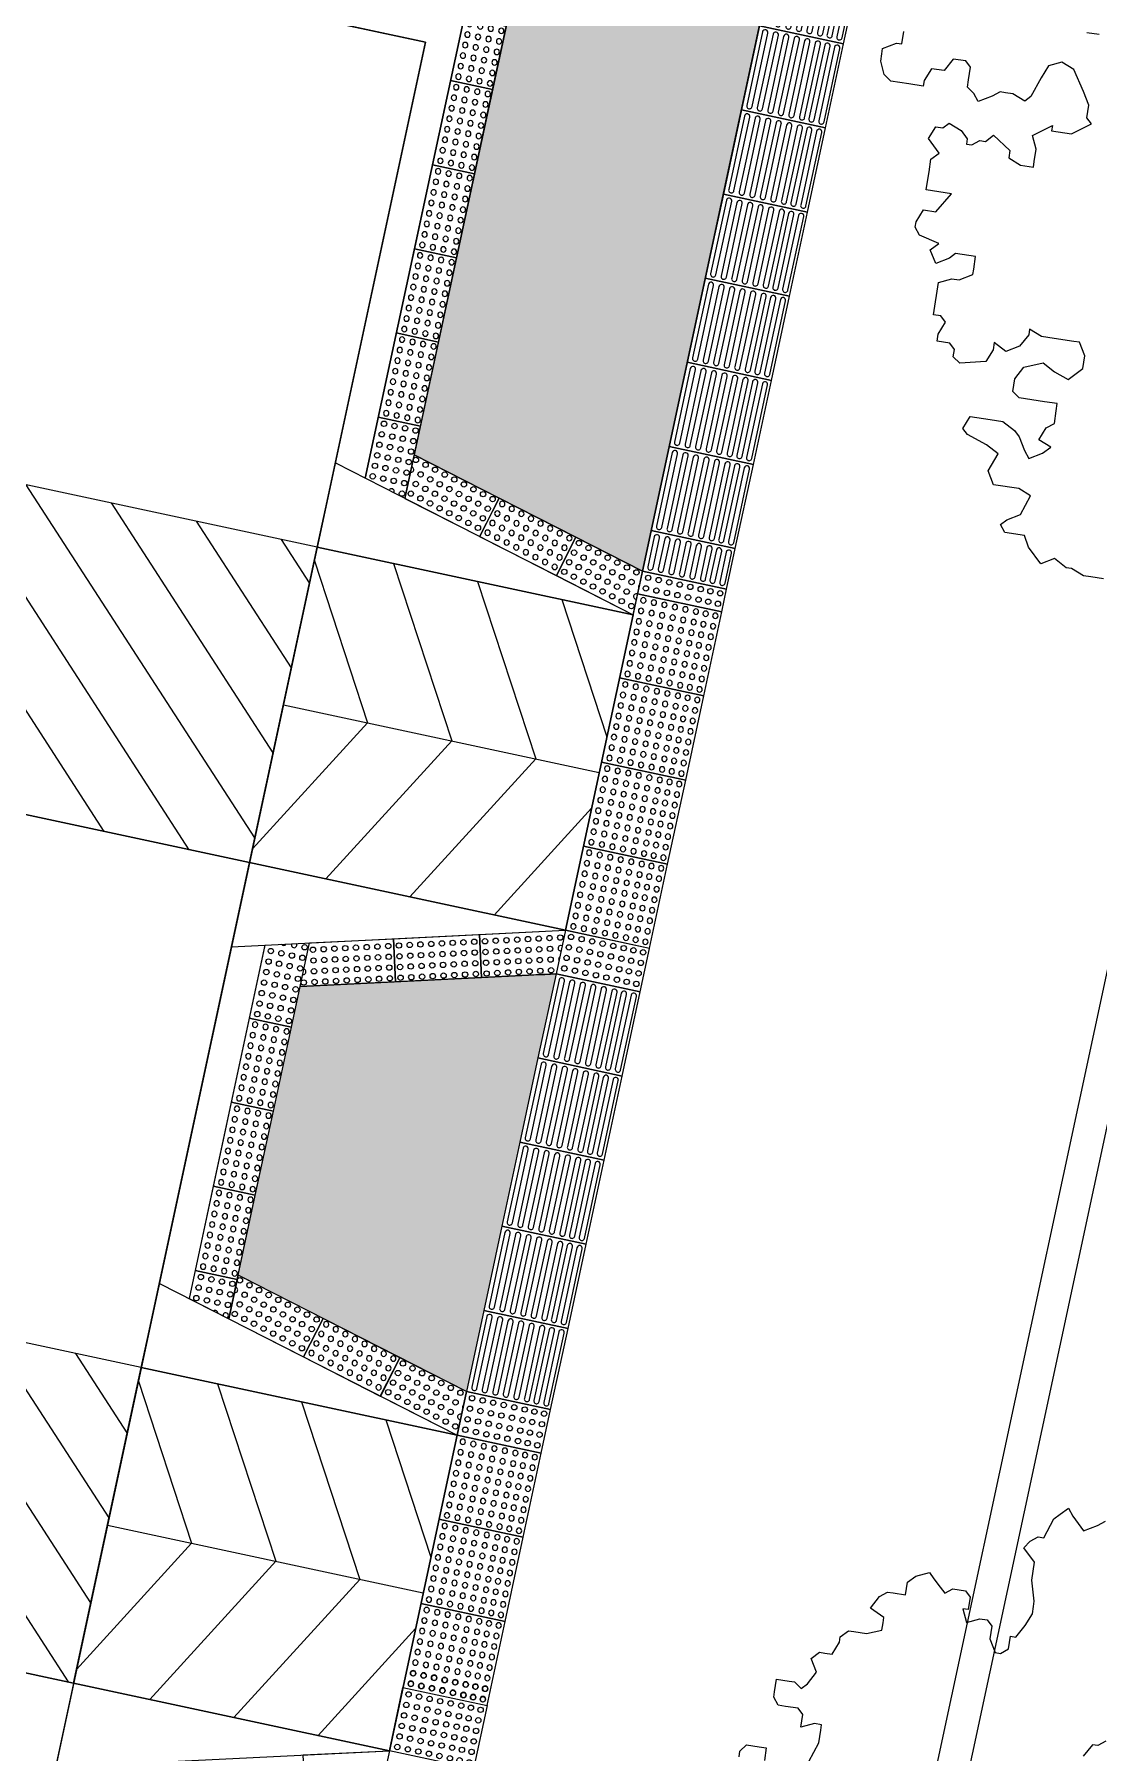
# Model space of a CAD drawing. Header units: millimetres. Extents: x 338 to 506, y 179 to 335.
# Drawn here: x 369.09 to 374.03, y 314.71 to 322.7 of the extents above; entities that cross this region are included whole.
import ezdxf

# ---------------------------------------------------------------- set-up
doc = ezdxf.new("R2010")
doc.units = ezdxf.units.MM
for name, color, linetype in [('ANDEN', 251, 'Continuous'), ('ARBOL-TOP', 3, 'Continuous'), ('MOBILIARIO_URBANO', 51, 'Continuous'), ('MUROS', 32, 'Continuous')]:
    doc.layers.add(name, color=color, linetype=linetype)

# ---------------------------------------------------------------- blocks, each defined once
blk = doc.blocks.new('*U887')
at = {"layer": 'ANDEN', "linetype": 'Continuous', "extrusion": (0, 0, -1)}
for points in [[(-139.8345, 133.6332), (-140.5344, 78.5683), (-139.8345, 78.5683)], [(-139.8345, 133.6332), (-140.5344, 133.6332), (-140.5344, 78.5683)]]:
    blk.add_solid(points, dxfattribs=at)
blk = doc.blocks.new('*X888')
at = {"color": 0}
for p, q in [((128.3408, 135.886), (129.9328, 137.2879)), ((128.7192, 135.8384), (129.9072, 136.8846)), ((129.1225, 135.8128), (129.8816, 136.4813)), ((129.5258, 135.7872), (129.856, 136.078))]:
    blk.add_line(p, q, dxfattribs=at)
blk = doc.blocks.new('*X889')
at = {"color": 0}
for p, q in [((132.2752, 136.3046), (133.8673, 137.7066)), ((132.2496, 135.9013), (133.8417, 137.3033)), ((132.3488, 135.608), (133.816, 136.9)), ((132.7521, 135.5824), (133.7904, 136.4967)), ((133.1554, 135.5567), (133.7648, 136.0934)), ((133.5587, 135.5311), (133.7392, 135.6901))]:
    blk.add_line(p, q, dxfattribs=at)
blk = doc.blocks.new('*U875')
at = {"layer": 'MOBILIARIO_URBANO'}
blk.add_lwpolyline([(1089.252, 239.3402), (1089.652, 239.3402), (1089.652, 238.9402), (1089.252, 238.9402), (1089.252, 239.3402)], dxfattribs=at)
for centre in [(1089.2765, 239.3077), (1089.3265, 239.3077), (1089.3765, 239.3077), (1089.4265, 239.3077), (1089.4765, 239.3077), (1089.5265, 239.3077), (1089.5765, 239.3077), (1089.6265, 239.3077), (1089.2765, 239.2577), (1089.2765, 239.2077), (1089.3265, 239.2577), (1089.3265, 239.2077), (1089.3765, 239.2577), (1089.3765, 239.2077), (1089.4265, 239.2577), (1089.4265, 239.2077), (1089.4765, 239.2577), (1089.4765, 239.2077), (1089.5265, 239.2577), (1089.5265, 239.2077), (1089.5765, 239.2577), (1089.5765, 239.2077), (1089.6265, 239.2577), (1089.6265, 239.2077), (1089.2765, 239.1577), (1089.3265, 239.1577), (1089.3765, 239.1577), (1089.4265, 239.1577), (1089.4765, 239.1577), (1089.5265, 239.1577), (1089.5765, 239.1577), (1089.6265, 239.1577), (1089.2765, 239.1077), (1089.2765, 239.0577), (1089.3265, 239.1077), (1089.3265, 239.0577), (1089.3765, 239.1077), (1089.3765, 239.0577), (1089.4265, 239.1077), (1089.4265, 239.0577), (1089.4765, 239.1077), (1089.4765, 239.0577), (1089.5265, 239.1077), (1089.5265, 239.0577), (1089.5765, 239.1077), (1089.5765, 239.0577), (1089.6265, 239.1077), (1089.6265, 239.0577), (1089.2765, 239.0117), (1089.2765, 238.9657), (1089.3265, 239.0117), (1089.3265, 238.9657), (1089.3765, 239.0117), (1089.3765, 238.9657), (1089.4265, 239.0117), (1089.4265, 238.9657), (1089.4765, 239.0117), (1089.4765, 238.9657), (1089.5265, 239.0117), (1089.5265, 238.9657), (1089.5765, 239.0117), (1089.5765, 238.9657), (1089.6265, 239.0117), (1089.6265, 238.9657)]:
    blk.add_circle(centre, 0.0125, dxfattribs=at)
blk = doc.blocks.new('*U890')
at = {"layer": 'ANDEN', "color": 251, "linetype": 'Continuous'}
for p, q in [((130.3187, 135.3616), (130.3267, 135.3856)), ((130.3267, 135.3856), (130.7057, 135.3616)), ((129.9478, 134.2574), (130.2975, 135.2987)), ((130.2975, 135.2987), (130.3016, 135.3109)), ((130.3016, 135.3109), (130.3101, 135.3362)), ((130.3101, 135.3362), (130.3187, 135.3616)), ((130.7057, 135.3616), (131.1049, 135.3362)), ((131.1049, 135.3362), (131.5041, 135.3109)), ((131.5041, 135.3109), (131.6967, 135.2987)), ((131.6967, 135.2987), (131.9047, 134.2574)), ((130.3331, 134.2329), (129.9478, 134.2574)), ((130.7323, 134.2076), (130.3331, 134.2329)), ((131.1314, 134.1822), (130.7323, 134.2076)), ((131.5306, 134.1569), (131.1314, 134.1822)), ((131.9047, 134.2574), (131.9096, 134.2329)), ((131.9096, 134.2329), (131.9146, 134.2076)), ((131.9146, 134.2076), (131.9197, 134.1822)), ((131.9197, 134.1822), (131.9248, 134.1569)), ((131.9298, 134.1315), (131.5306, 134.1569)), ((131.9248, 134.1569), (131.9298, 134.1315))]:
    blk.add_line(p, q, dxfattribs=at)
at = {"layer": 'ANDEN', "color": 251, "linetype": 'Continuous', "extrusion": (0, 0, -1)}
for points in [[(-130.3267, 135.3856), (-130.7057, 135.3616), (-130.3187, 135.3616)], [(-130.2975, 135.2987), (-131.9047, 134.2574), (-129.9478, 134.2574)], [(-130.3016, 135.3109), (-131.6967, 135.2987), (-130.2975, 135.2987)], [(-130.2975, 135.2987), (-131.6967, 135.2987), (-131.9047, 134.2574)], [(-130.3101, 135.3362), (-131.5041, 135.3109), (-130.3016, 135.3109)], [(-130.3016, 135.3109), (-131.5041, 135.3109), (-131.6967, 135.2987)], [(-130.3187, 135.3616), (-131.1049, 135.3362), (-130.3101, 135.3362)], [(-130.3101, 135.3362), (-131.1049, 135.3362), (-131.5041, 135.3109)], [(-130.3187, 135.3616), (-130.7057, 135.3616), (-131.1049, 135.3362)], [(-129.9478, 134.2574), (-131.9096, 134.2329), (-130.3331, 134.2329)], [(-129.9478, 134.2574), (-131.9047, 134.2574), (-131.9096, 134.2329)], [(-130.3331, 134.2329), (-131.9146, 134.2076), (-130.7323, 134.2076)], [(-130.3331, 134.2329), (-131.9096, 134.2329), (-131.9146, 134.2076)], [(-130.7323, 134.2076), (-131.9197, 134.1822), (-131.1314, 134.1822)], [(-130.7323, 134.2076), (-131.9146, 134.2076), (-131.9197, 134.1822)], [(-131.1314, 134.1822), (-131.9248, 134.1569), (-131.5306, 134.1569)], [(-131.1314, 134.1822), (-131.9197, 134.1822), (-131.9248, 134.1569)], [(-131.5306, 134.1569), (-131.9248, 134.1569), (-131.9298, 134.1315)]]:
    blk.add_solid(points, dxfattribs=at)
blk = doc.blocks.new('*U877')
at = {"layer": 'MOBILIARIO_URBANO', "color": 241}
blk.add_lwpolyline([(1146.7184, 221.4799), (1147.1184, 221.4799), (1147.1184, 221.0799), (1146.7184, 221.0799), (1146.7184, 221.4799)], dxfattribs=at)
for points in [[(1146.7432, 221.4099), (1147.0932, 221.4099, -1), (1147.0932, 221.3849), (1146.7432, 221.3849, -1)], [(1146.7433, 221.4599), (1147.0933, 221.4599, -1), (1147.0933, 221.4349), (1146.7433, 221.4349, -1)], [(1146.7432, 221.3599), (1147.0932, 221.3599, -1), (1147.0932, 221.3349), (1146.7432, 221.3349, -1)], [(1146.7431, 221.2599), (1147.0931, 221.2599, -1), (1147.0931, 221.2349), (1146.7431, 221.2349, -1)], [(1146.7432, 221.3099), (1147.0932, 221.3099, -1), (1147.0932, 221.2849), (1146.7432, 221.2849, -1)], [(1146.7429, 221.2099), (1147.0929, 221.2099, -1), (1147.0929, 221.1849), (1146.7429, 221.1849, -1)], [(1146.743, 221.1644), (1147.093, 221.1644, -1), (1147.093, 221.1394), (1146.743, 221.1394, -1)], [(1146.7429, 221.1179), (1147.0929, 221.1179, -1), (1147.0929, 221.0929), (1146.7429, 221.0929, -1)]]:
    blk.add_lwpolyline(points, format="xyb", close=True, dxfattribs=at)
blk = doc.blocks.new('*U878')
at = {"layer": 'MOBILIARIO_URBANO'}
blk.add_lwpolyline([(1089.352, 239.3402), (1089.652, 239.3402), (1089.652, 238.9402), (1089.352, 238.9402), (1089.352, 239.3402)], dxfattribs=at)
for centre in [(1089.3765, 239.3077), (1089.4265, 239.3077), (1089.4765, 239.3077), (1089.5265, 239.3077), (1089.5765, 239.3077), (1089.6265, 239.3077), (1089.6765, 239.3077), (1089.7265, 239.3077), (1089.3765, 239.2577), (1089.3765, 239.2077), (1089.4265, 239.2577), (1089.4265, 239.2077), (1089.4765, 239.2577), (1089.4765, 239.2077), (1089.5265, 239.2577), (1089.5265, 239.2077), (1089.5765, 239.2577), (1089.5765, 239.2077), (1089.6265, 239.2577), (1089.6265, 239.2077), (1089.6765, 239.2577), (1089.6765, 239.2077), (1089.7265, 239.2577), (1089.7265, 239.2077), (1089.3765, 239.1577), (1089.4265, 239.1577), (1089.4765, 239.1577), (1089.5265, 239.1577), (1089.5765, 239.1577), (1089.6265, 239.1577), (1089.6765, 239.1577), (1089.7265, 239.1577), (1089.3765, 239.1077), (1089.3765, 239.0577), (1089.4265, 239.1077), (1089.4265, 239.0577), (1089.4765, 239.1077), (1089.4765, 239.0577), (1089.5265, 239.1077), (1089.5265, 239.0577), (1089.5765, 239.1077), (1089.5765, 239.0577), (1089.6265, 239.1077), (1089.6265, 239.0577), (1089.6765, 239.1077), (1089.6765, 239.0577), (1089.7265, 239.1077), (1089.7265, 239.0577), (1089.3765, 239.0117), (1089.3765, 238.9657), (1089.4265, 239.0117), (1089.4265, 238.9657), (1089.4765, 239.0117), (1089.4765, 238.9657), (1089.5265, 239.0117), (1089.5265, 238.9657), (1089.5765, 239.0117), (1089.5765, 238.9657), (1089.6265, 239.0117), (1089.6265, 238.9657), (1089.6765, 239.0117), (1089.6765, 238.9657), (1089.7265, 239.0117), (1089.7265, 238.9657)]:
    blk.add_circle(centre, 0.0125, dxfattribs=at)
blk = doc.blocks.new('*U879')
at = {"layer": 'MOBILIARIO_URBANO'}
blk.add_lwpolyline([(1193.079, 208.8296), (1193.379, 208.8296), (1193.379, 208.6296), (1193.079, 208.6296), (1193.079, 208.8296)], dxfattribs=at)
for centre in [(1193.1035, 208.7971), (1193.1535, 208.7971), (1193.2035, 208.7971), (1193.2535, 208.7971), (1193.3035, 208.7971), (1193.3535, 208.7971), (1193.4035, 208.7971), (1193.4535, 208.7971), (1193.1035, 208.7471), (1193.1035, 208.6971), (1193.1535, 208.7471), (1193.1535, 208.6971), (1193.2035, 208.7471), (1193.2035, 208.6971), (1193.2535, 208.7471), (1193.2535, 208.6971), (1193.3035, 208.7471), (1193.3035, 208.6971), (1193.3535, 208.7471), (1193.3535, 208.6971), (1193.4035, 208.7471), (1193.4035, 208.6971), (1193.4535, 208.7471), (1193.4535, 208.6971), (1193.1035, 208.6471), (1193.1535, 208.6471), (1193.2035, 208.6471), (1193.2535, 208.6471), (1193.3035, 208.6471), (1193.3535, 208.6471), (1193.4035, 208.6471), (1193.4535, 208.6471)]:
    blk.add_circle(centre, 0.0125, dxfattribs=at)
blk = doc.blocks.new('*U29')
at = {"layer": 'MOBILIARIO_URBANO'}
blk.add_lwpolyline([(1192.979, 208.8296), (1193.379, 208.8296), (1193.379, 208.6296), (1192.979, 208.6296), (1192.979, 208.8296)], dxfattribs=at)
for centre in [(1193.0035, 208.7971), (1193.0535, 208.7971), (1193.1035, 208.7971), (1193.1535, 208.7971), (1193.2035, 208.7971), (1193.2535, 208.7971), (1193.3035, 208.7971), (1193.3535, 208.7971), (1193.0035, 208.7471), (1193.0035, 208.6971), (1193.0535, 208.7471), (1193.0535, 208.6971), (1193.1035, 208.7471), (1193.1035, 208.6971), (1193.1535, 208.7471), (1193.1535, 208.6971), (1193.2035, 208.7471), (1193.2035, 208.6971), (1193.2535, 208.7471), (1193.2535, 208.6971), (1193.3035, 208.7471), (1193.3035, 208.6971), (1193.3535, 208.7471), (1193.3535, 208.6971), (1193.0035, 208.6471), (1193.0535, 208.6471), (1193.1035, 208.6471), (1193.1535, 208.6471), (1193.2035, 208.6471), (1193.2535, 208.6471), (1193.3035, 208.6471), (1193.3535, 208.6471)]:
    blk.add_circle(centre, 0.0125, dxfattribs=at)
blk = doc.blocks.new('*U885')
at = {"layer": 'MOBILIARIO_URBANO', "color": 241}
blk.add_lwpolyline([(1146.7324, 221.4799), (1147.1184, 221.4799), (1147.1184, 221.0799), (1146.7324, 221.0799), (1146.7324, 221.4799)], dxfattribs=at)
for points in [[(1146.7572, 221.4099), (1147.0932, 221.4099, -1), (1147.0932, 221.3849), (1146.7572, 221.3849, -1)], [(1146.7573, 221.4599), (1147.0933, 221.4599, -1), (1147.0933, 221.4349), (1146.7573, 221.4349, -1)], [(1146.7572, 221.3599), (1147.0932, 221.3599, -1), (1147.0932, 221.3349), (1146.7572, 221.3349, -1)], [(1146.7571, 221.3099), (1147.0932, 221.3099, -1), (1147.0932, 221.2849), (1146.7571, 221.2849, -1)], [(1146.7571, 221.2599), (1147.0931, 221.2599, -1), (1147.0931, 221.2349), (1146.7571, 221.2349, -1)], [(1146.7569, 221.2099), (1147.0929, 221.2099, -1), (1147.0929, 221.1849), (1146.7569, 221.1849, -1)], [(1146.7569, 221.1644), (1147.093, 221.1644, -1), (1147.093, 221.1394), (1146.7569, 221.1394, -1)], [(1146.7569, 221.1179), (1147.0929, 221.1179, -1), (1147.0929, 221.0929), (1146.7569, 221.0929, -1)]]:
    blk.add_lwpolyline(points, format="xyb", close=True, dxfattribs=at)
blk = doc.blocks.new('*U886')
at = {"layer": 'MOBILIARIO_URBANO', "color": 241}
blk.add_lwpolyline([(1146.9254, 221.4799), (1147.1184, 221.4799), (1147.1184, 221.0799), (1146.9254, 221.0799), (1146.9254, 221.4799)], dxfattribs=at)
for points in [[(1146.9502, 221.4099), (1147.0932, 221.4099, -1), (1147.0932, 221.3849), (1146.9502, 221.3849, -1)], [(1146.9503, 221.4599), (1147.0933, 221.4599, -1), (1147.0933, 221.4349), (1146.9503, 221.4349, -1)], [(1146.9502, 221.3599), (1147.0932, 221.3599, -1), (1147.0932, 221.3349), (1146.9502, 221.3349, -1)], [(1146.9501, 221.3099), (1147.0932, 221.3099, -1), (1147.0932, 221.2849), (1146.9501, 221.2849, -1)], [(1146.9501, 221.2599), (1147.0931, 221.2599, -1), (1147.0931, 221.2349), (1146.9501, 221.2349, -1)], [(1146.9499, 221.2099), (1147.0929, 221.2099, -1), (1147.0929, 221.1849), (1146.9499, 221.1849, -1)], [(1146.9499, 221.1644), (1147.093, 221.1644, -1), (1147.093, 221.1394), (1146.9499, 221.1394, -1)], [(1146.9499, 221.1179), (1147.0929, 221.1179, -1), (1147.0929, 221.0929), (1146.9499, 221.0929, -1)]]:
    blk.add_lwpolyline(points, format="xyb", close=True, dxfattribs=at)
blk = doc.blocks.new('*U893')
at = {"layer": 'ANDEN', "linetype": 'Continuous'}
for p, q in [((134.1713, 134.9968), (134.2189, 135.1385)), ((133.84, 134.0103), (134.1713, 134.9968)), ((138.166, 133.7362), (133.84, 134.0103))]:
    blk.add_line(p, q, dxfattribs=at)
at = {"layer": 'ANDEN', "linetype": 'Continuous', "extrusion": (0, 0, -1)}
for points in [[(-134.2189, 135.1385), (-136.4507, 134.9968), (-134.1713, 134.9968)], [(-134.1713, 134.9968), (-138.1834, 134.0103), (-133.84, 134.0103)], [(-134.1713, 134.9968), (-138.2459, 134.9968), (-138.1834, 134.0103)], [(-133.84, 134.0103), (-138.1834, 134.0103), (-138.166, 133.7362)]]:
    blk.add_solid(points, dxfattribs=at)
blk = doc.blocks.new('ARBOLITO')
at = {"linetype": 'ByBlock'}
for points in [[(461.9159, 68.9761), (461.9076, 68.9906), (461.8931, 69.0135), (461.8785, 69.0197), (461.864, 69.0135), (461.8577, 68.9989), (461.8494, 68.9761), (461.8432, 68.9698), (461.8286, 68.9761), (461.8203, 68.9761), (461.8141, 68.9761), (461.8058, 68.9698), (461.7912, 68.9615), (461.785, 68.9698), (461.7767, 68.9761), (461.7767, 68.9844), (461.7767, 68.9989), (461.7705, 69.0052), (461.7559, 69.0052), (461.7476, 68.9906), (461.7331, 68.9906), (461.7268, 68.9761), (461.7268, 68.9698), (461.7102, 68.9698), (461.6894, 68.9698), (461.6811, 68.9761), (461.6749, 68.9906), (461.6749, 68.9989), (461.6749, 69.0052), (461.6894, 69.0135), (461.6957, 69.0135), (461.6957, 69.028)], [(461.7996, 69.348), (461.7996, 69.3543), (461.8058, 69.3626), (461.8203, 69.3626), (461.8286, 69.3626), (461.8286, 69.348)], [(461.8785, 69.3543), (461.8868, 69.3771), (461.8868, 69.3917), (461.8868, 69.3979), (461.8785, 69.3979), (461.864, 69.3917), (461.864, 69.4062), (461.8577, 69.4124), (461.8432, 69.4124), (461.8349, 69.4124), (461.8286, 69.4207), (461.8286, 69.427), (461.8286, 69.4415), (461.8432, 69.4415), (461.8494, 69.4415), (461.8577, 69.4353), (461.864, 69.4415), (461.8723, 69.4561), (461.864, 69.4706), (461.8723, 69.4789), (461.8785, 69.4789), (461.8868, 69.4789), (461.8931, 69.4935), (461.8931, 69.4997), (461.9014, 69.508), (461.9076, 69.508), (461.9221, 69.508), (461.9388, 69.5143), (461.9388, 69.5226), (461.9388, 69.5288), (461.9221, 69.5371), (461.9305, 69.5517), (461.9388, 69.5579), (461.945, 69.5579), (461.9595, 69.5579), (461.9595, 69.5724), (461.9679, 69.5807), (461.9824, 69.587), (461.9886, 69.5807), (461.997, 69.5724), (462.0032, 69.5662), (462.0115, 69.5724), (462.026, 69.5724), (462.0323, 69.5662), (462.0323, 69.5517), (462.026, 69.5517), (462.0323, 69.5371), (462.0468, 69.5433), (462.0551, 69.5433), (462.0614, 69.5371), (462.0614, 69.5226), (462.0697, 69.508), (462.0759, 69.508), (462.0842, 69.5143), (462.0842, 69.5288), (462.0905, 69.5288), (462.0988, 69.5433), (462.105, 69.5579), (462.105, 69.5662), (462.105, 69.5724), (462.0988, 69.5953), (462.0988, 69.6161), (462.0842, 69.6306), (462.0905, 69.6389), (462.0988, 69.6452), (462.105, 69.6452), (462.1133, 69.668), (462.1195, 69.6742), (462.1279, 69.6826), (462.1341, 69.6742), (462.1486, 69.6597), (462.1632, 69.668), (462.1715, 69.6742)], [(462.0115, 68.4462), (461.997, 68.4462), (461.9886, 68.4462), (461.9741, 68.4524), (461.9679, 68.4524), (461.9533, 68.4608), (461.9388, 68.4524), (461.9221, 68.4691), (461.9159, 68.4815), (461.8931, 68.4815), (461.8868, 68.4899), (461.8931, 68.4961), (461.9076, 68.5044), (461.9159, 68.5273), (461.9014, 68.5335), (461.8723, 68.5335), (461.864, 68.548), (461.8723, 68.5688), (461.8577, 68.5771), (461.8349, 68.5854), (461.8286, 68.5917), (461.8349, 68.6062), (461.8577, 68.6062), (461.8723, 68.6062), (461.8868, 68.5979), (461.8931, 68.5917), (461.9014, 68.5771), (461.9076, 68.5688), (461.9221, 68.5771), (461.9305, 68.5854), (461.9159, 68.5917), (461.9221, 68.6062), (461.9305, 68.6124), (461.9305, 68.627), (461.9305, 68.6353), (461.9159, 68.6353), (461.8868, 68.6353), (461.8785, 68.6415), (461.8785, 68.6561), (461.8868, 68.6706), (461.9076, 68.6789), (461.9221, 68.6706), (461.9388, 68.6644), (461.9533, 68.6789), (461.9533, 68.6935), (461.945, 68.708), (461.9388, 68.708), (461.9159, 68.708), (461.9014, 68.708), (461.8868, 68.7143), (461.8868, 68.708), (461.8785, 68.6935), (461.864, 68.6852), (461.8494, 68.6935), (461.8494, 68.6852), (461.8432, 68.6706), (461.8141, 68.6644), (461.8058, 68.6706), (461.8058, 68.6789), (461.7996, 68.6852), (461.785, 68.6852), (461.785, 68.6935), (461.7912, 68.708), (461.785, 68.7143), (461.7767, 68.7143), (461.7767, 68.7517), (461.7912, 68.7579), (461.7996, 68.7579), (461.8141, 68.7662), (461.8141, 68.7724), (461.8141, 68.787), (461.7912, 68.787), (461.785, 68.7808), (461.7705, 68.7724), (461.7621, 68.787), (461.7705, 68.7953), (461.7476, 68.8015), (461.7414, 68.8098), (461.7414, 68.8161), (461.7476, 68.8306), (461.7621, 68.8306), (461.7767, 68.8535), (461.7621, 68.8535), (461.7476, 68.8535), (461.7476, 68.868), (461.7476, 68.8743), (461.7476, 68.8888), (461.7559, 68.8971), (461.7414, 68.9117), (461.7476, 68.9262), (461.7559, 68.9262), (461.7621, 68.9324), (461.7767, 68.9262), (461.785, 68.9179), (461.785, 68.9117), (461.7912, 68.9117), (461.7996, 68.9179), (461.8058, 68.9179), (461.8141, 68.9262), (461.8349, 68.9117), (461.8349, 68.9034), (461.8494, 68.8971), (461.864, 68.8971), (461.864, 68.9034), (461.864, 68.9179), (461.8577, 68.9324), (461.8785, 68.947), (461.8785, 68.9408), (461.9014, 68.9408), (461.9221, 68.9553), (461.9159, 68.9615), (461.9159, 68.9761), (461.9159, 68.9761)], [(461.9159, 68.9761), (461.9076, 68.9906), (461.8931, 69.0135), (461.8785, 69.0197), (461.864, 69.0135), (461.8577, 68.9989), (461.8494, 68.9761), (461.8432, 68.9698), (461.8286, 68.9761), (461.8203, 68.9761), (461.8141, 68.9761), (461.8058, 68.9698), (461.7912, 68.9615), (461.785, 68.9698), (461.7767, 68.9761), (461.7767, 68.9844), (461.7767, 68.9989), (461.7705, 69.0052), (461.7559, 69.0052), (461.7476, 68.9906), (461.7331, 68.9906), (461.7268, 68.9761), (461.7268, 68.9698), (461.7102, 68.9698), (461.6894, 68.9698), (461.6811, 68.9761), (461.6749, 68.9906), (461.6749, 68.9989), (461.6749, 69.0052), (461.6894, 69.0135), (461.6957, 69.0135), (461.6957, 69.028)], [(461.7996, 69.348), (461.7996, 69.3543), (461.8058, 69.3626), (461.8203, 69.3626), (461.8286, 69.3626), (461.8286, 69.348)], [(461.8785, 69.3543), (461.8868, 69.3771), (461.8868, 69.3917), (461.8868, 69.3979), (461.8785, 69.3979), (461.864, 69.3917), (461.864, 69.4062), (461.8577, 69.4124), (461.8432, 69.4124), (461.8349, 69.4124), (461.8286, 69.4207), (461.8286, 69.427), (461.8286, 69.4415), (461.8432, 69.4415), (461.8494, 69.4415), (461.8577, 69.4353), (461.864, 69.4415), (461.8723, 69.4561), (461.864, 69.4706), (461.8723, 69.4789), (461.8785, 69.4789), (461.8868, 69.4789), (461.8931, 69.4935), (461.8931, 69.4997), (461.9014, 69.508), (461.9076, 69.508), (461.9221, 69.508), (461.9388, 69.5143), (461.9388, 69.5226), (461.9388, 69.5288), (461.9221, 69.5371), (461.9305, 69.5517), (461.9388, 69.5579), (461.945, 69.5579), (461.9595, 69.5579), (461.9595, 69.5724), (461.9679, 69.5807), (461.9824, 69.587), (461.9886, 69.5807), (461.997, 69.5724), (462.0032, 69.5662), (462.0115, 69.5724), (462.026, 69.5724), (462.0323, 69.5662), (462.0323, 69.5517), (462.026, 69.5517), (462.0323, 69.5371), (462.0468, 69.5433), (462.0551, 69.5433), (462.0614, 69.5371), (462.0614, 69.5226), (462.0697, 69.508), (462.0759, 69.508), (462.0842, 69.5143), (462.0842, 69.5288), (462.0905, 69.5288), (462.0988, 69.5433), (462.105, 69.5579), (462.105, 69.5662), (462.105, 69.5724), (462.0988, 69.5953), (462.0988, 69.6161), (462.0842, 69.6306), (462.0905, 69.6389), (462.0988, 69.6452), (462.105, 69.6452), (462.1133, 69.668), (462.1195, 69.6742), (462.1279, 69.6826), (462.1341, 69.6742), (462.1486, 69.6597), (462.1632, 69.668), (462.1715, 69.6742)], [(462.0115, 68.4462), (461.997, 68.4462), (461.9886, 68.4462), (461.9741, 68.4524), (461.9679, 68.4524), (461.9533, 68.4608), (461.9388, 68.4524), (461.9221, 68.4691), (461.9159, 68.4815), (461.8931, 68.4815), (461.8868, 68.4899), (461.8931, 68.4961), (461.9076, 68.5044), (461.9159, 68.5273), (461.9014, 68.5335), (461.8723, 68.5335), (461.864, 68.548), (461.8723, 68.5688), (461.8577, 68.5771), (461.8349, 68.5854), (461.8286, 68.5917), (461.8349, 68.6062), (461.8577, 68.6062), (461.8723, 68.6062), (461.8868, 68.5979), (461.8931, 68.5917), (461.9014, 68.5771), (461.9076, 68.5688), (461.9221, 68.5771), (461.9305, 68.5854), (461.9159, 68.5917), (461.9221, 68.6062), (461.9305, 68.6124), (461.9305, 68.627), (461.9305, 68.6353), (461.9159, 68.6353), (461.8868, 68.6353), (461.8785, 68.6415), (461.8785, 68.6561), (461.8868, 68.6706), (461.9076, 68.6789), (461.9221, 68.6706), (461.9388, 68.6644), (461.9533, 68.6789), (461.9533, 68.6935), (461.945, 68.708), (461.9388, 68.708), (461.9159, 68.708), (461.9014, 68.708), (461.8868, 68.7143), (461.8868, 68.708), (461.8785, 68.6935), (461.864, 68.6852), (461.8494, 68.6935), (461.8494, 68.6852), (461.8432, 68.6706), (461.8141, 68.6644), (461.8058, 68.6706), (461.8058, 68.6789), (461.7996, 68.6852), (461.785, 68.6852), (461.785, 68.6935), (461.7912, 68.708), (461.785, 68.7143), (461.7767, 68.7143), (461.7767, 68.7517), (461.7912, 68.7579), (461.7996, 68.7579), (461.8141, 68.7662), (461.8141, 68.7724), (461.8141, 68.787), (461.7912, 68.787), (461.785, 68.7808), (461.7705, 68.7724), (461.7621, 68.787), (461.7705, 68.7953), (461.7476, 68.8015), (461.7414, 68.8098), (461.7414, 68.8161), (461.7476, 68.8306), (461.7621, 68.8306), (461.7767, 68.8535), (461.7621, 68.8535), (461.7476, 68.8535), (461.7476, 68.868), (461.7476, 68.8743), (461.7476, 68.8888), (461.7559, 68.8971), (461.7414, 68.9117), (461.7476, 68.9262), (461.7559, 68.9262), (461.7621, 68.9324), (461.7767, 68.9262), (461.785, 68.9179), (461.785, 68.9117), (461.7912, 68.9117), (461.7996, 68.9179), (461.8058, 68.9179), (461.8141, 68.9262), (461.8349, 68.9117), (461.8349, 68.9034), (461.8494, 68.8971), (461.864, 68.8971), (461.864, 68.9034), (461.864, 68.9179), (461.8577, 68.9324), (461.8785, 68.947), (461.8785, 68.9408), (461.9014, 68.9408), (461.9221, 68.9553), (461.9159, 68.9615), (461.9159, 68.9761)], [(462.2089, 69.427), (462.2006, 69.4207), (462.1944, 69.4207), (462.186, 69.4062)], [(462.2089, 69.427), (462.2006, 69.4207), (462.1944, 69.4207), (462.186, 69.4062)], [(461.9159, 69.0571), (461.9014, 69.0571)], [(461.9159, 69.0571), (461.9014, 69.0571)]]:
    blk.add_lwpolyline(points, dxfattribs=at)
blk = doc.blocks.new('A$C7152A42C')
at = {"layer": 'ANDEN'}
for p, q in [((136.51333, 141.50592), (136.12363, 135.36828)), ((136.12363, 135.36828), (66.2643, 139.80393)), ((136.12363, 135.36828), (67.26229, 139.74057)), ((136.26382, 135.20908), (134.07822, 135.34785))]:
    blk.add_line(p, q, dxfattribs=at)
for points in [[(138.16602, 133.73616), (138.56775, 140.07286), (137.71716, 140.12687), (137.40985, 141.5993), (136.87214, 141.63344), (136.45075, 134.99681), (134.21889, 135.13852), (133.83997, 134.01026), (138.16602, 133.73616)], [(134.07822, 135.34785), (136.26382, 135.20908), (136.66303, 141.49642)], [(132.23146, 135.61541), (128.3393, 135.86254), (128.68593, 141.3218)], [(130.18292, 141.22675), (128.68593, 141.3218), (128.3393, 135.86254), (129.83629, 135.76749), (130.18292, 141.22675)], [(136.12363, 135.36828), (132.23146, 135.61541), (132.57809, 141.07467)], [(134.07508, 140.97962), (132.57809, 141.07467), (132.23146, 135.61541), (133.72845, 135.52036), (134.07508, 140.97962)], [(129.08779, 135.81501), (132.23146, 135.61541), (132.57364, 141.00456)], [(136.12363, 135.36828), (132.23146, 135.61541), (132.57364, 141.00456)], [(132.97996, 135.56789), (136.12363, 135.36828), (136.4658, 140.75743)], [(128.3393, 135.86254), (127.94011, 135.88789), (128.24425, 134.36555)], [(128.3393, 135.86254), (128.1397, 135.87521)], [(128.3393, 135.86254), (128.24425, 134.36555), (129.74124, 134.2705), (129.83629, 135.76749)], [(129.83629, 135.76749), (129.74124, 134.2705), (128.24425, 134.36555), (128.3393, 135.86254)], [(129.08779, 135.81501), (128.99274, 134.31803)], [(129.83629, 135.76749), (130.23548, 135.74214), (129.74124, 134.2705)], [(132.23146, 135.61541), (131.83227, 135.64076), (132.13641, 134.11843)], [(132.23146, 135.61541), (132.03187, 135.62808)], [(131.86268, 135.48852), (130.18606, 135.59498)], [(132.23146, 135.61541), (132.13641, 134.11843), (133.6334, 134.02338), (133.72845, 135.52036)], [(133.72845, 135.52036), (133.6334, 134.02338), (132.13641, 134.11843), (132.23146, 135.61541)], [(132.97996, 135.56789), (132.88491, 134.0709)], [(133.72845, 135.52036), (134.12765, 135.49501), (133.6334, 134.02338)], [(124.65864, 101.85105), (138.73464, 101.85105), (138.73464, 131.19444), (124.65864, 132.08818)]]:
    blk.add_lwpolyline(points, dxfattribs=at)
at = {"layer": 'ANDEN', "color": 51}
for points in [[(129.77157, 135.7716), (129.06266, 135.41592), (128.40416, 135.85842)], [(133.66373, 135.52447), (132.95482, 135.16879), (132.29632, 135.61129)], [(129.81334, 135.40608), (129.03752, 135.01683), (128.31637, 135.50142)], [(133.7055, 135.15895), (132.92968, 134.7697), (132.20854, 135.2543)], [(129.0118, 134.61813), (128.29104, 135.10246)], [(129.78802, 135.00735), (129.0118, 134.61813)], [(132.90396, 134.371), (132.1832, 134.85533)], [(133.68019, 134.76022), (132.90396, 134.371)], [(128.82333, 134.32879), (128.26571, 134.7035)], [(129.76269, 134.60839), (129.16218, 134.30727)], [(132.7155, 134.08166), (132.15787, 134.45637)], [(133.65485, 134.36126), (133.05434, 134.06014)]]:
    blk.add_lwpolyline(points, dxfattribs=at)
at = {"layer": 'ANDEN'}
blk.add_lwpolyline([(138.58464, 102.00105), (138.58464, 131.05366), (124.80864, 131.92836), (124.80864, 102.00105)], close=True, dxfattribs=at)
at = {"layer": 'MOBILIARIO_URBANO'}
for points in [[(130.31918, 135.58653), (130.18606, 135.59498), (130.12016, 135.39876), (130.30651, 135.38693), (130.31918, 135.58653)], [(131.86268, 135.48852), (131.51677, 135.51049), (131.5041, 135.31089), (131.90324, 135.28555)], [(130.12016, 135.39876), (129.99593, 135.02888), (130.18553, 134.9652), (130.32673, 135.38564), (130.12016, 135.39876)], [(131.90324, 135.28555), (131.97968, 134.90292), (131.78356, 134.86374), (131.69666, 135.29866), (131.90324, 135.28555)], [(134.01232, 135.15163), (134.35493, 135.12988), (134.3676, 135.32948)], [(134.3676, 135.32948), (134.07822, 135.34785)], [(134.01232, 135.15163), (133.8881, 134.78175), (134.07769, 134.71807), (134.21889, 135.13852), (134.01232, 135.15163)], [(128.16588, 134.7578), (128.24425, 134.36555), (128.03768, 134.37867), (127.96976, 134.71862), (128.16588, 134.7578)], [(129.86859, 134.64969), (129.74124, 134.2705), (129.94781, 134.25739), (130.05818, 134.58602), (129.86859, 134.64969)], [(132.05805, 134.51067), (132.13641, 134.11843), (131.92984, 134.13154), (131.86192, 134.47149), (132.05805, 134.51067)], [(128.24425, 134.36555), (128.03768, 134.37867), (128.01233, 133.97947), (128.21891, 133.96636), (128.24425, 134.36555)], [(133.76075, 134.40256), (133.6334, 134.02338), (133.83997, 134.01026), (133.95034, 134.33889), (133.76075, 134.40256)], [(129.94781, 134.25739), (129.74124, 134.2705), (129.71589, 133.87131), (129.92246, 133.85819), (129.94781, 134.25739)], [(132.13641, 134.11843), (131.92984, 134.13154), (131.90449, 133.73235), (132.11107, 133.71923), (132.13641, 134.11843)], [(133.83997, 134.01026), (133.7332, 134.01704), (133.70785, 133.61784), (133.81463, 133.61106), (133.83997, 134.01026)]]:
    blk.add_lwpolyline(points, dxfattribs=at)
for centre in [(130.19287, 135.56198), (130.24277, 135.55881), (130.29267, 135.55564), (130.18654, 135.46218), (130.18971, 135.51208), (130.23644, 135.45901), (130.2396, 135.50891), (130.28634, 135.45585), (130.2895, 135.50575), (131.54016, 135.47644), (131.59006, 135.47327), (131.63996, 135.4701), (131.68986, 135.46693), (131.73976, 135.46376), (131.78966, 135.4606), (131.83956, 135.45743), (130.14629, 135.37449), (130.18337, 135.41228), (130.23327, 135.40911), (130.28317, 135.40595), (130.30441, 135.37413), (131.53382, 135.37664), (131.53699, 135.42654), (131.58372, 135.37347), (131.58689, 135.42337), (131.63362, 135.3703), (131.63679, 135.4202), (131.68352, 135.36713), (131.68669, 135.41703), (131.73659, 135.41386), (131.78649, 135.4107), (131.83639, 135.40753), (130.13037, 135.32709), (130.17777, 135.31117), (130.19369, 135.35857), (130.22517, 135.29526), (130.24109, 135.34265), (130.28849, 135.32674), (131.53066, 135.32674), (131.58056, 135.32357), (131.63045, 135.3204), (131.68035, 135.31723), (131.73025, 135.31406), (131.73342, 135.36396), (131.78015, 135.3109), (131.78332, 135.3608), (131.83005, 135.30773), (131.83322, 135.35763), (131.87995, 135.30456), (134.0916, 135.31444), (134.1415, 135.31127), (134.1914, 135.3081), (134.2413, 135.30493), (134.2912, 135.30176), (134.34109, 135.29859), (130.09854, 135.2323), (130.11446, 135.27969), (130.14593, 135.21638), (130.16185, 135.26378), (130.20925, 135.24786), (130.25665, 135.23194), (130.27257, 135.27934), (131.71735, 135.28442), (131.72715, 135.23539), (131.77618, 135.24519), (131.82521, 135.25498), (131.83501, 135.20595), (131.87424, 135.26478), (131.88404, 135.21575), (134.08526, 135.21464), (134.08843, 135.26454), (134.13516, 135.21147), (134.13833, 135.26137), (134.18506, 135.2083), (134.18823, 135.2582), (134.23813, 135.25503), (134.28803, 135.25186), (134.33793, 135.24869), (130.0667, 135.1375), (130.08262, 135.1849), (130.13002, 135.16898), (130.17741, 135.15306), (130.19333, 135.20046), (130.22481, 135.13714), (130.24073, 135.18454), (131.73695, 135.18636), (131.74674, 135.13733), (131.78598, 135.19615), (131.79577, 135.14712), (131.8448, 135.15692), (131.89383, 135.16671), (134.03219, 135.16791), (134.03845, 135.12736), (134.08209, 135.16474), (134.13199, 135.16157), (134.18189, 135.1584), (134.19657, 135.127), (134.23179, 135.15523), (134.23496, 135.20513), (134.28169, 135.15206), (134.28486, 135.20196), (134.33159, 135.1489), (134.33476, 135.1988), (130.05078, 135.0901), (130.09818, 135.07418), (130.1141, 135.12158), (130.14558, 135.05826), (130.1615, 135.10566), (130.20889, 135.08974), (131.75654, 135.0883), (131.80557, 135.09809), (131.81536, 135.04906), (131.8546, 135.10789), (131.8644, 135.05886), (131.90363, 135.11768), (131.91343, 135.06865), (134.02254, 135.07996), (134.06993, 135.06405), (134.08585, 135.11144), (134.11733, 135.04813), (134.13325, 135.09553), (134.18065, 135.07961), (130.03486, 135.0427), (130.08226, 135.02678), (130.12966, 135.01087), (130.17706, 134.99495), (130.19298, 135.04235), (131.76633, 135.03927), (131.77613, 134.99023), (131.82516, 135.00003), (131.87419, 135.00983), (131.92322, 135.01962), (131.93302, 134.97059), (133.9907, 134.98517), (134.00662, 135.03257), (134.0381, 134.96925), (134.05402, 135.01665), (134.10141, 135.00073), (134.14881, 134.98481), (134.16473, 135.03221), (131.78592, 134.9412), (131.79572, 134.89217), (131.83496, 134.951), (131.84475, 134.90197), (131.88399, 134.96079), (131.89378, 134.91176), (131.94281, 134.92156), (133.95886, 134.89037), (133.97478, 134.93777), (134.02218, 134.92185), (134.06958, 134.90593), (134.0855, 134.95333), (134.11698, 134.89001), (134.13289, 134.93741), (133.94294, 134.84297), (133.99034, 134.82705), (134.00626, 134.87445), (134.03774, 134.81114), (134.05366, 134.85853), (134.10106, 134.84262), (133.92702, 134.79557), (133.97442, 134.77966), (134.02182, 134.76374), (134.06922, 134.74782), (134.08514, 134.79522), (129.87568, 134.56872), (129.89159, 134.61612), (129.93899, 134.6002), (129.98639, 134.58428), (130.03379, 134.56836), (129.85976, 134.52132), (129.90716, 134.5054), (129.92307, 134.5528), (129.95455, 134.48948), (129.97047, 134.53688), (130.01787, 134.52096), (129.82792, 134.42653), (129.84384, 134.47392), (129.87532, 134.41061), (129.89124, 134.45801), (129.93864, 134.44209), (129.98603, 134.42617), (130.00195, 134.47357), (131.88388, 134.45089), (131.93291, 134.46069), (131.94271, 134.41166), (131.98195, 134.47048), (131.99174, 134.42145), (132.03098, 134.48028), (132.04077, 134.43125), (129.79608, 134.33173), (129.812, 134.37913), (129.8594, 134.36321), (129.9068, 134.34729), (129.92272, 134.39469), (129.9542, 134.33137), (129.97012, 134.37877), (131.89368, 134.40186), (131.90348, 134.35283), (131.95251, 134.36263), (132.00154, 134.37242), (132.05057, 134.38222), (132.06036, 134.33319), (133.78376, 134.36899), (133.83116, 134.35307), (133.87855, 134.33715), (129.78016, 134.28433), (129.84348, 134.31581), (129.89088, 134.29989), (129.93828, 134.28397), (131.91327, 134.3038), (131.92307, 134.25477), (131.9623, 134.3136), (131.9721, 134.26456), (132.01133, 134.32339), (132.02113, 134.27436), (132.07016, 134.28416), (133.75192, 134.27419), (133.76784, 134.32159), (133.79932, 134.25827), (133.81524, 134.30567), (133.86264, 134.28975), (133.91003, 134.27384), (133.92595, 134.32123), (129.76843, 134.18611), (129.7716, 134.23601), (129.81833, 134.18294), (129.8215, 134.23284), (129.86823, 134.17977), (129.8714, 134.22967), (129.91813, 134.17661), (129.9213, 134.22651), (131.93286, 134.20574), (131.98189, 134.21553), (132.03093, 134.22533), (132.04072, 134.1763), (132.07996, 134.23513), (132.08975, 134.18609), (133.72008, 134.1794), (133.736, 134.22679), (133.7834, 134.21088), (133.8308, 134.19496), (133.84672, 134.24236), (133.8782, 134.17904), (133.89411, 134.22644), (129.76527, 134.13621), (129.81516, 134.13304), (129.86506, 134.12988), (129.91496, 134.12671), (131.94266, 134.15671), (131.96021, 134.09705), (131.99169, 134.1665), (132.01011, 134.09388), (132.06, 134.09071), (132.09955, 134.13706), (133.70416, 134.132), (133.75156, 134.11608), (133.76748, 134.16348), (133.79896, 134.10016), (133.81488, 134.14756), (133.86228, 134.13164), (129.75893, 134.03641), (129.7621, 134.08631), (129.80883, 134.03324), (129.812, 134.08314), (129.85873, 134.03008), (129.8619, 134.07998), (129.90863, 134.02691), (129.9118, 134.07681), (131.95704, 134.04715), (132.00694, 134.04398), (132.05684, 134.04081), (132.10674, 134.03764), (132.1099, 134.08754), (133.67233, 134.0372), (133.68825, 134.0846), (133.73564, 134.06868), (133.78304, 134.05276), (133.83044, 134.03684), (133.84636, 134.08424), (129.75285, 133.94061), (129.75576, 133.98651), (129.80274, 133.93744), (129.80566, 133.98335), (129.85264, 133.93427), (129.85556, 133.98018), (129.90254, 133.9311), (129.90546, 133.97701), (131.9507, 133.94735), (131.95387, 133.99725), (132.0006, 133.94418), (132.00377, 133.99408), (132.0505, 133.94101), (132.05367, 133.99091), (132.1004, 133.93784), (132.10357, 133.98774), (133.76039, 133.93265), (133.76356, 133.98255), (133.81029, 133.92948), (133.81346, 133.97938), (129.74993, 133.8947), (129.79983, 133.89153), (129.84973, 133.88836), (129.89963, 133.88519), (131.94753, 133.89745), (131.99743, 133.89428), (132.04733, 133.89111), (132.09723, 133.88794), (133.75723, 133.88275), (133.80713, 133.87958), (131.94145, 133.80164), (131.94436, 133.84755), (131.99135, 133.79847), (131.99426, 133.84438), (132.04125, 133.79531), (132.04416, 133.84121), (132.09115, 133.79214), (132.09406, 133.83805), (133.75089, 133.78295), (133.75406, 133.83285), (133.80079, 133.77978), (133.80396, 133.82968), (131.93853, 133.75573), (131.98843, 133.75257), (132.03833, 133.7494), (132.08823, 133.74623), (133.74772, 133.73305), (133.79762, 133.72988), (133.74189, 133.64123), (133.74481, 133.68714), (133.79179, 133.63806), (133.79471, 133.68397)]:
    blk.add_circle(centre, 0.0125, dxfattribs=at)
for centre, start, end in [((130.13664, 135.46535), 277.945347, 44.925692), ((130.13347, 135.41545), 215.682016, 107.189024), ((130.25701, 135.39005), 176.278093, 356.455781), ((131.88629, 135.40436), 133.490939, 249.105769), ((131.88312, 135.35446), 71.43826, 311.158448), ((131.76638, 135.29422), 176.278093, 356.455781), ((134.03536, 135.2178), 247.890722, 74.980318), ((134.03853, 135.2677), 327.090573, 355.780466), ((134.14917, 135.14292), 176.278093, 356.455781), ((129.82756, 134.26841), 340.67019, 192.063684), ((129.87496, 134.25249), 45.840376, 126.893498), ((132.00149, 134.11747), 45.840376, 126.893498), ((132.05052, 134.12727), 340.67019, 192.063684), ((133.71973, 134.02128), 340.67019, 192.063684), ((133.76712, 134.00536), 45.840376, 126.893498)]:
    blk.add_arc(centre, 0.0125, start, end, dxfattribs=at)
at = {"layer": 'ANDEN', "linetype": 'Continuous'}
for name in ['*U893', '*U887', '*X888', '*X889']:
    blk.add_blockref(name, (0, 0), dxfattribs=at)
at = {"layer": 'ANDEN', "xscale": -1}
for name, p, rotation in [('*U29', (1308.06714, -148.44352), 356.3669368540417), ('*U29', (1308.46633, -148.46887), 356.3669368540417), ('*U29', (1308.86553, -148.49421), 356.3669368540417), ('*U29', (1312.11556, -148.70057), 356.3669368540417), ('*U29', (1312.51475, -148.72592), 356.3669368540417), ('*U29', (1312.91395, -148.75127), 356.3669368540417), ('*U29', (1313.31315, -148.77661), 356.3669368540417), ('*U879', (1313.71234, -148.80196), 356.3669368540417), ('*U29', (707.77, 1199.44698), 71.43551967609937), ('*U29', (711.66216, 1199.19985), 71.43551967609937), ('*U885', (1260.72654, -159.46618), 356.3669368540417), ('*U877', (1261.11178, -159.49064), 356.3669368540417), ('*U877', (1261.51098, -159.51598), 356.3669368540417), ('*U877', (1261.91017, -159.54133), 356.3669368540417), ('*U877', (1262.30937, -159.56668), 356.3669368540417), ('*U886', (1264.6187, -159.7133), 356.3669368540417), ('*U877', (1264.81132, -159.72554), 356.3669368540417), ('*U877', (1265.21052, -159.75088), 356.3669368540417), ('*U877', (1265.60971, -159.77623), 356.3669368540417), ('*U877', (1266.00891, -159.80157), 356.3669368540417), ('*U877', (1266.40811, -159.82692), 356.3669368540417), ('*U877', (1266.8073, -159.85227), 356.3669368540417), ('*U877', (1267.2065, -159.87761), 356.3669368540417)]:
    blk.add_blockref(name, p, dxfattribs=dict(at, rotation=rotation))
at = {"layer": 'ANDEN', "color": 251, "linetype": 'Continuous'}
blk.add_blockref('*U890', (0, 0), dxfattribs=at)
at = {"layer": 'ANDEN', "rotation": 281.298354031984}
blk.add_blockref('*U29', (-306.52886, 1263.8489), dxfattribs=at)
at = {"layer": 'ARBOL-TOP', "color": 3, "linetype": 'ByBlock', "xscale": 4.090679926752369, "yscale": 4.090679926752369, "zscale": 4.090679926752369, "rotation": 270}
for p in [(-155.22509, 2021.82862), (-145.87066, 2021.82862)]:
    blk.add_blockref('ARBOLITO', p, dxfattribs=at)
at = {"layer": 'MOBILIARIO_URBANO', "rotation": 356.3669368540417}
blk.add_blockref('*U878', (-974.08467, -35.46532), dxfattribs=at)
at = {"layer": 'MOBILIARIO_URBANO', "xscale": -1, "rotation": 356.3669368540417}
for p in [(1200.8397, -173.56004), (1201.23889, -173.58539), (1201.63809, -173.61073), (1204.43246, -173.78816), (1204.83166, -173.81351), (1205.23086, -173.83885), (1205.63005, -173.8642)]:
    blk.add_blockref('*U875', p, dxfattribs=at)

msp = doc.modelspace()

# ---------------------------------------------------------------- block references
at = {"layer": 'MUROS', "color": 32, "rotation": 81.53046525965426}
msp.add_blockref('A$C7152A42C', (484.7482, 168.0844), dxfattribs=at)

doc.saveas('drawing.dxf')
